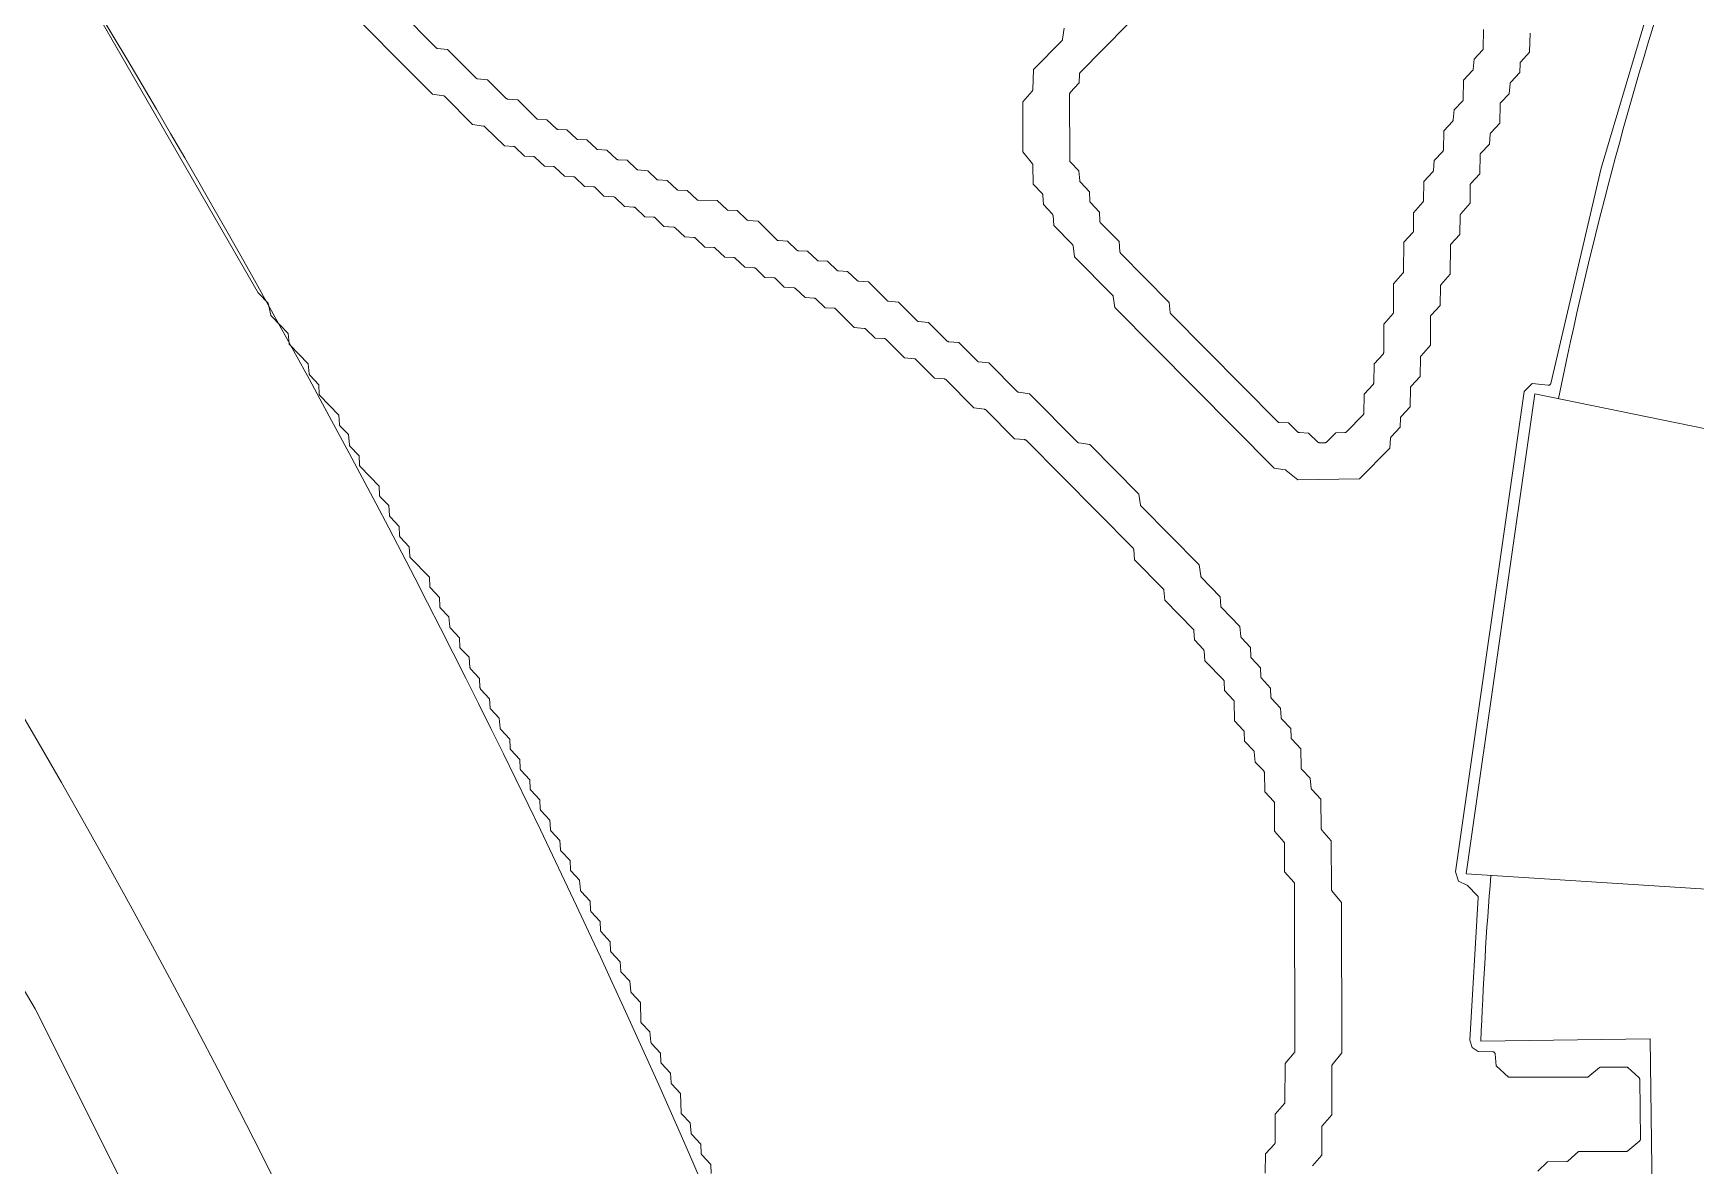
# Model space of a CAD drawing. Header units: inches. Extents: x 36 to 79.5, y 17.3 to 55.9.
# Drawn here: x 40.757 to 45.165, y 42.911 to 45.912 of the extents above; entities that cross this region are included whole.
import ezdxf

# ---------------------------------------------------------------- set-up
doc = ezdxf.new("R2010")
doc.units = ezdxf.units.IN
for name, color, linetype, lineweight in [('01_ORIGINAL_CAD', 7, 'Continuous', 20), ('02_APPROVED_PDF_OUTLINES', 7, 'Continuous', 15), ('03_ADDED_AREAS_SAME_COMPOSITION', 7, 'Continuous', 15)]:
    doc.layers.add(name, color=color, linetype=linetype, lineweight=lineweight)

msp = doc.modelspace()

# ---------------------------------------------------------------- linework, layer by layer
at = {"layer": '01_ORIGINAL_CAD'}
for points in [[(44.2832, 37.0838, 0.090917), (40.9305, 45.9685, -0.652582), (40.9305, 49.0108, -0.158741), (45.0035, 48.4251, -0.098355), (47.824, 46.2028), (47.7547, 46.078)], [(47.0869, 44.6297, -0.062406), (47.763, 46.0735), (45.5722, 47.2899, 0.058367), (44.8008, 44.9442, 0.058367)], [(44.6214, 43.6801, 0.010358), (44.595, 43.2412)]]:
    msp.add_lwpolyline(points, format="xyb", dxfattribs=at)
msp.add_lwpolyline([(45.7571, 44.7481), (44.7382, 44.9571), (44.5564, 43.6842), (45.5244, 43.6224)], close=True, dxfattribs=at)
for points in [[(45.0437, 43.247), (44.595, 43.2412)], [(44.8072, 41.4818), (44.7991, 41.881), (45.0612, 41.8863), (45.0437, 43.247)]]:
    msp.add_lwpolyline(points, dxfattribs=at)
msp.add_arc((22.064, 33.1953), 21.6191, 354.05829, 36.03187, dxfattribs=at)
at = {"layer": '02_APPROVED_PDF_OUTLINES'}
for points in [[(45.0908, 46.1496), (44.9143, 45.5552), (44.7803, 44.984), (44.7801, 44.9834), (44.7799, 44.9829), (44.7796, 44.9824), (44.7793, 44.9819), (44.779, 44.9814), (44.7786, 44.981), (44.7781, 44.9806), (44.7777, 44.9803), (44.7771, 44.98), (44.7766, 44.9798), (44.7761, 44.9796), (44.7755, 44.9795), (44.7749, 44.9794), (44.7743, 44.9794), (44.7737, 44.9794), (44.7309, 44.9844), (44.7099, 44.9626), (44.5279, 43.6896), (44.5353, 43.6652), (44.5576, 43.6547), (44.558, 43.6544), (44.5585, 43.6541), (44.5589, 43.6538), (44.5593, 43.6535), (44.5862, 43.6264), (44.5865, 43.6259), (44.5869, 43.6255), (44.5872, 43.625), (44.5874, 43.6245), (44.5876, 43.624), (44.5877, 43.6235), (44.5878, 43.6229), (44.5879, 43.6224), (44.5879, 43.6218), (44.5661, 43.2435), (44.5718, 43.2244), (44.5875, 43.2135), (44.6269, 43.2126), (44.6275, 43.2126), (44.6281, 43.2125), (44.6287, 43.2123), (44.6292, 43.2121), (44.6297, 43.2118), (44.6302, 43.2115), (44.6307, 43.2112), (44.6311, 43.2108), (44.6315, 43.2103), (44.6319, 43.2098), (44.6321, 43.2093), (44.6324, 43.2088), (44.6326, 43.2082), (44.6327, 43.2077), (44.6328, 43.2071), (44.6352, 43.1757), (44.6678, 43.1456), (44.8787, 43.1455), (44.9098, 43.171), (44.9102, 43.1714), (44.9107, 43.1717), (44.9113, 43.1719), (44.9118, 43.1721), (44.9124, 43.1722), (44.913, 43.1723), (44.9136, 43.1724), (44.9807, 43.1724), (44.9813, 43.1724), (44.9819, 43.1723), (44.9825, 43.1721), (44.9831, 43.1719), (44.9837, 43.1716), (44.9842, 43.1713), (44.9847, 43.1709), (45.0141, 43.1445), (45.0145, 43.1441), (45.0149, 43.1436), (45.0153, 43.1431), (45.0155, 43.1425), (45.0158, 43.1419), (45.0159, 43.1413), (45.016, 43.1407), (45.0161, 43.1401), (45.0181, 42.9816), (45.0181, 42.981), (45.018, 42.9805), (45.0179, 42.9799), (45.0177, 42.9793), (45.0175, 42.9788), (45.0172, 42.9783), (45.0168, 42.9778), (45.0165, 42.9774), (45.016, 42.977), (44.985, 42.9503), (44.9845, 42.9499), (44.984, 42.9496), (44.9835, 42.9493), (44.9829, 42.9491), (44.9823, 42.949), (44.9817, 42.9489), (44.9811, 42.9489), (44.854, 42.9485), (44.8259, 42.9234), (44.8254, 42.923), (44.8249, 42.9227), (44.8244, 42.9224), (44.8238, 42.9222), (44.8232, 42.922), (44.8226, 42.9219), (44.822, 42.9219), (44.7717, 42.9208), (44.7464, 42.8967)], [(44.6022, 45.9221), (44.6012, 45.8712), (44.6011, 45.8706), (44.6011, 45.8701), (44.6009, 45.8695), (44.6007, 45.869), (44.6005, 45.8685), (44.6002, 45.868), (44.5999, 45.8675), (44.5995, 45.8671), (44.577, 45.8439), (44.5747, 45.8171), (44.5746, 45.8165), (44.5745, 45.816), (44.5743, 45.8154), (44.5741, 45.8149), (44.5738, 45.8144), (44.5735, 45.8139), (44.5731, 45.8135), (44.5493, 45.7879), (44.5483, 45.7369), (44.5483, 45.7364), (44.5482, 45.7358), (44.5481, 45.7353), (44.5479, 45.7347), (44.5476, 45.7342), (44.5474, 45.7337), (44.547, 45.7333), (44.5467, 45.7329), (44.5241, 45.7097), (44.5219, 45.6828), (44.5218, 45.6823), (44.5217, 45.6817), (44.5215, 45.6812), (44.5213, 45.6807), (44.521, 45.6802), (44.5207, 45.6797), (44.5203, 45.6793), (44.4965, 45.6536), (44.4955, 45.6027), (44.4955, 45.6021), (44.4954, 45.6016), (44.4952, 45.601), (44.4951, 45.6005), (44.4948, 45.6), (44.4945, 45.5995), (44.4942, 45.599), (44.4938, 45.5986), (44.4713, 45.5754), (44.469, 45.5486), (44.469, 45.548), (44.4688, 45.5475), (44.4687, 45.5469), (44.4684, 45.5464), (44.4682, 45.5459), (44.4678, 45.5455), (44.4675, 45.545), (44.4437, 45.5194), (44.4427, 45.4684), (44.4426, 45.4679), (44.4425, 45.4673), (44.4424, 45.4667), (44.4422, 45.4661), (44.4419, 45.4656), (44.4416, 45.4651), (44.4412, 45.4646), (44.4165, 45.4362), (44.4163, 45.388), (44.4163, 45.3874), (44.4162, 45.3869), (44.416, 45.3864), (44.4159, 45.3858), (44.4156, 45.3853), (44.4154, 45.3848), (44.415, 45.3844), (44.4147, 45.3839), (44.3909, 45.3583), (44.3899, 45.2806), (44.3899, 45.28), (44.3898, 45.2794), (44.3897, 45.2788), (44.3894, 45.2782), (44.3892, 45.2777), (44.3888, 45.2772), (44.3885, 45.2767), (44.3637, 45.2483), (44.3636, 45.1733), (44.3636, 45.1726), (44.3635, 45.172), (44.3633, 45.1714), (44.3631, 45.1709), (44.3628, 45.1703), (44.3625, 45.1698), (44.3621, 45.1693), (44.3374, 45.1409), (44.3373, 45.0659), (44.3372, 45.0653), (44.3372, 45.0648), (44.337, 45.0642), (44.3369, 45.0637), (44.3366, 45.0632), (44.3363, 45.0627), (44.336, 45.0622), (44.3357, 45.0618), (44.3119, 45.0362), (44.3109, 44.9852), (44.3108, 44.9846), (44.3107, 44.984), (44.3105, 44.9834), (44.3103, 44.9828), (44.31, 44.9823), (44.3097, 44.9817), (44.3093, 44.9813), (44.2855, 44.9556), (44.2845, 44.9047), (44.2844, 44.9041), (44.2844, 44.9036), (44.2842, 44.903), (44.284, 44.9025), (44.2838, 44.902), (44.2835, 44.9015), (44.2831, 44.901), (44.2828, 44.9006), (44.2385, 44.8557), (44.2381, 44.8553), (44.2376, 44.855), (44.2372, 44.8547), (44.2367, 44.8545), (44.2362, 44.8543), (44.2356, 44.8541), (44.2351, 44.854), (44.2345, 44.8539), (44.2107, 44.8529), (44.1853, 44.8287), (44.1849, 44.8283), (44.1844, 44.828), (44.1839, 44.8277), (44.1834, 44.8275), (44.1829, 44.8273), (44.1823, 44.8272), (44.1818, 44.8271), (44.1812, 44.8271), (44.1672, 44.827), (44.1666, 44.8271), (44.166, 44.8272), (44.1655, 44.8273), (44.165, 44.8275), (44.1644, 44.8277), (44.1639, 44.828), (44.1635, 44.8283), (44.163, 44.8287), (44.1376, 44.8528), (44.1138, 44.8539), (44.1132, 44.8539), (44.1126, 44.854), (44.112, 44.8542), (44.1114, 44.8545), (44.1109, 44.8547), (44.1104, 44.8551), (44.1099, 44.8555), (44.0845, 44.8796), (44.0606, 44.8807), (44.0601, 44.8807), (44.0595, 44.8808), (44.059, 44.881), (44.0585, 44.8812), (44.058, 44.8814), (44.0575, 44.8817), (44.057, 44.882), (44.0566, 44.8824), (43.7728, 45.1686), (43.7724, 45.1691), (43.7721, 45.1696), (43.7718, 45.1701), (43.7715, 45.1706), (43.7713, 45.1712), (43.7712, 45.1717), (43.7711, 45.1723), (43.7688, 45.1991), (43.6398, 45.3296), (43.6394, 45.33), (43.639, 45.3305), (43.6387, 45.331), (43.6385, 45.3315), (43.6383, 45.3321), (43.6382, 45.3327), (43.6381, 45.3333), (43.6357, 45.3601), (43.5865, 45.4101), (43.5861, 45.4105), (43.5858, 45.411), (43.5855, 45.4116), (43.5852, 45.4122), (43.585, 45.4128), (43.5849, 45.4134), (43.5848, 45.414), (43.5837, 45.4382), (43.5598, 45.4638), (43.5594, 45.4643), (43.5591, 45.4648), (43.5588, 45.4653), (43.5585, 45.4659), (43.5584, 45.4665), (43.5582, 45.4671), (43.5582, 45.4677), (43.5571, 45.4918), (43.5331, 45.5175), (43.5328, 45.5179), (43.5324, 45.5184), (43.5322, 45.5189), (43.5319, 45.5194), (43.5318, 45.52), (43.5316, 45.5205), (43.5315, 45.5211), (43.5292, 45.5479), (43.5066, 45.5711), (43.5062, 45.5715), (43.5059, 45.572), (43.5056, 45.5725), (43.5053, 45.573), (43.5051, 45.5735), (43.505, 45.5741), (43.5049, 45.5747), (43.5049, 45.5752), (43.5045, 45.7508), (43.5046, 45.7514), (43.5046, 45.7519), (43.5048, 45.7525), (43.505, 45.753), (43.5052, 45.7535), (43.5055, 45.754), (43.5058, 45.7545), (43.5061, 45.7549), (43.53, 45.7806), (43.531, 45.8048), (43.531, 45.8053), (43.5311, 45.8058), (43.5313, 45.8064), (43.5315, 45.8069), (43.5317, 45.8074), (43.532, 45.8079), (43.5323, 45.8083), (43.5327, 45.8087), (43.8449, 46.1252)], [(41.5523, 46.0161), (41.8154, 45.7508), (41.8444, 45.7466), (41.8449, 45.7465), (41.8455, 45.7464), (41.846, 45.7462), (41.8465, 45.7459), (41.8469, 45.7456), (41.8474, 45.7453), (41.8478, 45.7449), (41.9218, 45.6703), (41.9507, 45.6662), (41.9513, 45.6661), (41.9519, 45.6659), (41.9525, 45.6657), (41.9531, 45.6653), (41.9536, 45.665), (41.9541, 45.6646), (42.0061, 45.6137), (42.0299, 45.6126), (42.0305, 45.6126), (42.0311, 45.6125), (42.0317, 45.6123), (42.0322, 45.612), (42.0328, 45.6118), (42.0333, 45.6114), (42.0337, 45.611), (42.0592, 45.5869), (42.083, 45.5858), (42.0836, 45.5858), (42.0842, 45.5857), (42.0848, 45.5855), (42.0854, 45.5852), (42.0859, 45.585), (42.0864, 45.5846), (42.0869, 45.5842), (42.1123, 45.5601), (42.1361, 45.559), (42.1368, 45.559), (42.1374, 45.5589), (42.1379, 45.5587), (42.1385, 45.5584), (42.139, 45.5582), (42.1395, 45.5578), (42.14, 45.5574), (42.1655, 45.5333), (42.1893, 45.5322), (42.1899, 45.5322), (42.1905, 45.5321), (42.1911, 45.5319), (42.1916, 45.5316), (42.1922, 45.5313), (42.1927, 45.531), (42.1932, 45.5306), (42.2186, 45.5065), (42.2424, 45.5054), (42.243, 45.5054), (42.2435, 45.5053), (42.2441, 45.5051), (42.2446, 45.5049), (42.2451, 45.5047), (42.2455, 45.5044), (42.246, 45.5041), (42.2464, 45.5037), (42.2693, 45.481), (42.2958, 45.4786), (42.2964, 45.4785), (42.297, 45.4784), (42.2975, 45.4782), (42.298, 45.478), (42.2985, 45.4777), (42.299, 45.4774), (42.2994, 45.477), (42.3249, 45.4529), (42.3487, 45.4518), (42.3493, 45.4518), (42.3499, 45.4517), (42.3505, 45.4515), (42.3511, 45.4512), (42.3516, 45.4509), (42.3521, 45.4506), (42.3526, 45.4502), (42.378, 45.4261), (42.4018, 45.425), (42.4024, 45.425), (42.4029, 45.4249), (42.4035, 45.4247), (42.404, 45.4245), (42.4045, 45.4243), (42.405, 45.424), (42.4054, 45.4237), (42.4058, 45.4233), (42.4287, 45.4006), (42.4553, 45.3982), (42.4558, 45.3981), (42.4564, 45.398), (42.4569, 45.3978), (42.4574, 45.3976), (42.4579, 45.3973), (42.4584, 45.397), (42.4589, 45.3966), (42.4843, 45.3725), (42.5081, 45.3714), (42.5087, 45.3714), (42.5093, 45.3713), (42.5099, 45.3711), (42.5105, 45.3708), (42.511, 45.3705), (42.5115, 45.3702), (42.512, 45.3698), (42.5374, 45.3457), (42.5613, 45.3446), (42.5619, 45.3446), (42.5625, 45.3445), (42.5631, 45.3443), (42.5636, 45.344), (42.5642, 45.3437), (42.5647, 45.3434), (42.5651, 45.343), (42.5906, 45.3189), (42.6144, 45.3178), (42.615, 45.3178), (42.6156, 45.3177), (42.6162, 45.3175), (42.6168, 45.3172), (42.6173, 45.3169), (42.6178, 45.3166), (42.6183, 45.3162), (42.6437, 45.2921), (42.6675, 45.291), (42.6682, 45.291), (42.6688, 45.2909), (42.6693, 45.2907), (42.6699, 45.2904), (42.6704, 45.2901), (42.6709, 45.2898), (42.6714, 45.2894), (42.6969, 45.2653), (42.7207, 45.2642), (42.7212, 45.2642), (42.7218, 45.2641), (42.7223, 45.2639), (42.7228, 45.2637), (42.7233, 45.2635), (42.7238, 45.2632), (42.7242, 45.2629), (42.7246, 45.2625), (42.7476, 45.2398), (42.7741, 45.2374), (42.7747, 45.2373), (42.7752, 45.2372), (42.7758, 45.237), (42.7763, 45.2368), (42.7768, 45.2365), (42.7773, 45.2362), (42.7777, 45.2358), (42.8031, 45.2117), (42.827, 45.2106), (42.8276, 45.2106), (42.8282, 45.2105), (42.8288, 45.2103), (42.8293, 45.21), (42.8299, 45.2097), (42.8304, 45.2094), (42.8308, 45.209), (42.8563, 45.1849), (42.8801, 45.1838), (42.8807, 45.1838), (42.8812, 45.1837), (42.8817, 45.1835), (42.8823, 45.1833), (42.8828, 45.1831), (42.8832, 45.1828), (42.8837, 45.1825), (42.8841, 45.1821), (42.9336, 45.1325), (42.9601, 45.1302), (42.9607, 45.1301), (42.9612, 45.13), (42.9618, 45.1298), (42.9623, 45.1296), (42.9628, 45.1293), (42.9633, 45.129), (42.9637, 45.1286), (42.9892, 45.1045), (43.013, 45.1034), (43.0135, 45.1034), (43.0141, 45.1033), (43.0146, 45.1031), (43.0151, 45.1029), (43.0156, 45.1027), (43.0161, 45.1024), (43.0165, 45.102), (43.017, 45.1017), (43.0665, 45.0521), (43.093, 45.0498), (43.0936, 45.0497), (43.0942, 45.0496), (43.0947, 45.0494), (43.0953, 45.0491), (43.0958, 45.0488), (43.0963, 45.0484), (43.0967, 45.048), (43.1462, 44.9985), (43.1727, 44.9962), (43.1733, 44.9961), (43.1739, 44.9959), (43.1745, 44.9957), (43.175, 44.9955), (43.1755, 44.9952), (43.176, 44.9948), (43.1764, 44.9944), (43.2504, 44.9198), (43.2794, 44.9157), (43.2799, 44.9156), (43.2804, 44.9154), (43.281, 44.9152), (43.2814, 44.915), (43.2819, 44.9147), (43.2824, 44.9144), (43.2828, 44.914), (43.3589, 44.8376), (43.3854, 44.8353), (43.386, 44.8352), (43.3866, 44.8351), (43.3871, 44.8349), (43.3877, 44.8346), (43.3882, 44.8343), (43.3887, 44.8339), (43.3891, 44.8335), (43.6729, 44.5473), (43.6733, 44.5469), (43.6737, 44.5464), (43.674, 44.5459), (43.6742, 44.5454), (43.6744, 44.5448), (43.6745, 44.5442), (43.6746, 44.5436), (43.677, 44.5168), (43.7528, 44.44), (43.7532, 44.4396), (43.7535, 44.4391), (43.7538, 44.4386), (43.7541, 44.438), (43.7542, 44.4375), (43.7544, 44.4369), (43.7545, 44.4363), (43.7568, 44.4095), (43.8326, 44.3327), (43.833, 44.3322), (43.8334, 44.3317), (43.8337, 44.3312), (43.8339, 44.3306), (43.8341, 44.33), (43.8343, 44.3294), (43.8343, 44.3288), (43.8354, 44.3046), (43.8594, 44.2789), (43.8597, 44.2785), (43.8601, 44.278), (43.8603, 44.2775), (43.8606, 44.277), (43.8607, 44.2765), (43.8609, 44.2759), (43.861, 44.2754), (43.8633, 44.2486), (43.9125, 44.1986), (43.9129, 44.1981), (43.9133, 44.1976), (43.9136, 44.197), (43.9138, 44.1965), (43.914, 44.1959), (43.9141, 44.1952), (43.9142, 44.1946), (43.9153, 44.1705), (43.9392, 44.1448), (43.9397, 44.1443), (43.94, 44.1438), (43.9403, 44.1432), (43.9405, 44.1427), (43.9407, 44.1421), (43.9408, 44.1415), (43.9409, 44.1408), (43.942, 44.0899), (43.9659, 44.0643), (43.9663, 44.0638), (43.9667, 44.0633), (43.967, 44.0628), (43.9672, 44.0622), (43.9674, 44.0617), (43.9675, 44.0611), (43.9676, 44.0605), (43.9686, 44.0363), (43.9926, 44.0106), (43.993, 44.0102), (43.9933, 44.0097), (43.9936, 44.0092), (43.9938, 44.0087), (43.994, 44.0082), (43.9941, 44.0076), (43.9942, 44.0071), (43.9965, 43.9802), (44.0191, 43.9571), (44.0195, 43.9566), (44.0199, 43.9562), (44.0201, 43.9557), (44.0204, 43.9552), (44.0206, 43.9547), (44.0207, 43.9541), (44.0208, 43.9536), (44.0209, 43.953), (44.022, 43.9021), (44.0459, 43.8765), (44.0463, 43.876), (44.0466, 43.8756), (44.0469, 43.8751), (44.0471, 43.8746), (44.0473, 43.8741), (44.0474, 43.8735), (44.0475, 43.873), (44.0476, 43.8724), (44.048, 43.7974), (44.0728, 43.769), (44.0732, 43.7685), (44.0735, 43.768), (44.0738, 43.7674), (44.074, 43.7669), (44.0742, 43.7663), (44.0743, 43.7657), (44.0743, 43.7651), (44.0747, 43.69), (44.0996, 43.6616), (44.0999, 43.6612), (44.1003, 43.6606), (44.1005, 43.6601), (44.1008, 43.6595), (44.1009, 43.6589), (44.101, 43.6583), (44.101, 43.6577), (44.1019, 43.2138), (44.1019, 43.2131), (44.1018, 43.2125), (44.1016, 43.2119), (44.1014, 43.2114), (44.1011, 43.2108), (44.1008, 43.2103), (44.1004, 43.2098), (44.0757, 43.1814), (44.0756, 43.0795), (44.0756, 43.0789), (44.0755, 43.0783), (44.0753, 43.0777), (44.0751, 43.0771), (44.0748, 43.0766), (44.0745, 43.0761), (44.0741, 43.0756), (44.0494, 43.0472), (44.0493, 42.9721), (44.0492, 42.9716), (44.0492, 42.971), (44.049, 42.9705), (44.0488, 42.9699), (44.0486, 42.9694), (44.0483, 42.9689), (44.048, 42.9685), (44.0477, 42.9681), (44.0239, 42.9424), (44.0229, 42.8915)], [(44.1485, 42.9102), (44.1732, 42.9386), (44.1734, 43.0136), (44.1734, 43.0142), (44.1735, 43.0148), (44.1736, 43.0154), (44.1739, 43.016), (44.1741, 43.0166), (44.1745, 43.0171), (44.1748, 43.0176), (44.1996, 43.046), (44.1996, 43.1747), (44.1996, 43.1753), (44.1997, 43.1758), (44.1999, 43.1764), (44.2, 43.1769), (44.2003, 43.1775), (44.2006, 43.178), (44.2009, 43.1784), (44.2261, 43.2098), (44.2253, 43.6082), (44.2, 43.6395), (44.1997, 43.64), (44.1994, 43.6405), (44.1992, 43.641), (44.199, 43.6416), (44.1988, 43.6421), (44.1987, 43.6427), (44.1987, 43.6433), (44.1982, 43.772), (44.1733, 43.8004), (44.173, 43.8008), (44.1726, 43.8013), (44.1724, 43.8019), (44.1722, 43.8024), (44.172, 43.803), (44.1719, 43.8036), (44.1719, 43.8042), (44.1706, 43.882), (44.1467, 43.9076), (44.1464, 43.908), (44.146, 43.9085), (44.1458, 43.909), (44.1455, 43.9095), (44.1453, 43.91), (44.1452, 43.9106), (44.1451, 43.9111), (44.1428, 43.9379), (44.1202, 43.9611), (44.1198, 43.9615), (44.1195, 43.962), (44.1192, 43.9625), (44.1189, 43.963), (44.1187, 43.9635), (44.1186, 43.9641), (44.1185, 43.9646), (44.1185, 43.9652), (44.1173, 44.0161), (44.0934, 44.0417), (44.093, 44.0422), (44.0926, 44.0427), (44.0924, 44.0432), (44.0921, 44.0438), (44.0919, 44.0443), (44.0918, 44.0449), (44.0918, 44.0455), (44.0907, 44.0697), (44.0667, 44.0954), (44.0663, 44.0958), (44.066, 44.0963), (44.0657, 44.0969), (44.0655, 44.0974), (44.0653, 44.098), (44.0652, 44.0986), (44.0651, 44.0992), (44.064, 44.1234), (44.0401, 44.149), (44.0397, 44.1495), (44.0394, 44.15), (44.0391, 44.1505), (44.0388, 44.1511), (44.0387, 44.1517), (44.0385, 44.1523), (44.0385, 44.1529), (44.0374, 44.177), (44.0134, 44.2027), (44.013, 44.2032), (44.0127, 44.2037), (44.0124, 44.2042), (44.0122, 44.2048), (44.012, 44.2053), (44.0119, 44.2059), (44.0118, 44.2065), (44.0108, 44.2307), (43.9868, 44.2564), (43.9864, 44.2568), (43.9861, 44.2573), (43.9858, 44.2579), (43.9855, 44.2584), (43.9854, 44.259), (43.9852, 44.2596), (43.9852, 44.2602), (43.9841, 44.2844), (43.9601, 44.31), (43.9598, 44.3105), (43.9595, 44.3109), (43.9592, 44.3114), (43.9589, 44.3119), (43.9588, 44.3125), (43.9586, 44.313), (43.9586, 44.3136), (43.9562, 44.3404), (43.907, 44.3904), (43.9066, 44.3909), (43.9062, 44.3914), (43.9059, 44.3919), (43.9057, 44.3925), (43.9055, 44.3931), (43.9054, 44.3937), (43.9053, 44.3943), (43.9042, 44.4184), (43.8537, 44.4709), (43.8533, 44.4714), (43.853, 44.4719), (43.8527, 44.4724), (43.8524, 44.473), (43.8522, 44.4736), (43.8521, 44.4742), (43.848, 44.5035), (43.6942, 44.6586), (43.6938, 44.659), (43.6935, 44.6595), (43.6932, 44.6599), (43.6929, 44.6604), (43.6927, 44.6609), (43.6926, 44.6615), (43.6925, 44.662), (43.6884, 44.6912), (43.5582, 44.8225), (43.5293, 44.8266), (43.5287, 44.8267), (43.5282, 44.8269), (43.5277, 44.8271), (43.5272, 44.8273), (43.5267, 44.8276), (43.5263, 44.828), (43.5259, 44.8283), (43.3987, 44.9566), (43.3697, 44.9607), (43.3692, 44.9608), (43.3687, 44.961), (43.3682, 44.9612), (43.3677, 44.9614), (43.3672, 44.9617), (43.3667, 44.962), (43.3663, 44.9624), (43.2902, 45.0388), (43.2637, 45.0411), (43.2631, 45.0412), (43.2626, 45.0413), (43.262, 45.0415), (43.2615, 45.0418), (43.2609, 45.0421), (43.2605, 45.0425), (43.26, 45.0429), (43.2105, 45.0924), (43.184, 45.0947), (43.1834, 45.0948), (43.1828, 45.095), (43.1823, 45.0952), (43.1817, 45.0954), (43.1812, 45.0957), (43.1807, 45.0961), (43.1803, 45.0965), (43.1308, 45.146), (43.1043, 45.1484), (43.1037, 45.1484), (43.1031, 45.1486), (43.1025, 45.1488), (43.102, 45.149), (43.1015, 45.1493), (43.101, 45.1497), (43.1005, 45.1501), (43.051, 45.1996), (43.0245, 45.202), (43.0239, 45.2021), (43.0234, 45.2022), (43.0228, 45.2024), (43.0222, 45.2027), (43.0217, 45.203), (43.0213, 45.2033), (43.0208, 45.2037), (42.9713, 45.2533), (42.9448, 45.2556), (42.9442, 45.2557), (42.9437, 45.2558), (42.9431, 45.256), (42.9426, 45.2562), (42.9421, 45.2565), (42.9416, 45.2568), (42.9412, 45.2572), (42.9157, 45.2813), (42.8919, 45.2824), (42.8913, 45.2824), (42.8907, 45.2826), (42.8901, 45.2827), (42.8896, 45.283), (42.889, 45.2833), (42.8885, 45.2836), (42.8881, 45.284), (42.8626, 45.3081), (42.8388, 45.3092), (42.8382, 45.3092), (42.8376, 45.3094), (42.837, 45.3095), (42.8364, 45.3098), (42.8359, 45.3101), (42.8354, 45.3104), (42.8349, 45.3108), (42.8095, 45.3349), (42.7856, 45.336), (42.785, 45.336), (42.7844, 45.3362), (42.7838, 45.3363), (42.7833, 45.3366), (42.7827, 45.3369), (42.7822, 45.3372), (42.7818, 45.3376), (42.7563, 45.3617), (42.7325, 45.3628), (42.7319, 45.3628), (42.7314, 45.3629), (42.7309, 45.3631), (42.7303, 45.3633), (42.7298, 45.3635), (42.7294, 45.3638), (42.7289, 45.3642), (42.7285, 45.3645), (42.679, 45.4141), (42.6525, 45.4164), (42.6519, 45.4165), (42.6514, 45.4166), (42.6508, 45.4168), (42.6503, 45.4171), (42.6498, 45.4173), (42.6493, 45.4177), (42.6489, 45.418), (42.6234, 45.4422), (42.5996, 45.4432), (42.599, 45.4433), (42.5984, 45.4434), (42.5978, 45.4436), (42.5973, 45.4438), (42.5967, 45.4441), (42.5962, 45.4444), (42.5958, 45.4448), (42.5704, 45.4689), (42.5201, 45.47), (42.5195, 45.47), (42.519, 45.4701), (42.5184, 45.4702), (42.5179, 45.4704), (42.5174, 45.4707), (42.5169, 45.4709), (42.5165, 45.4713), (42.5161, 45.4716), (42.4906, 45.4957), (42.4668, 45.4968), (42.4662, 45.4968), (42.4656, 45.497), (42.465, 45.4971), (42.4644, 45.4974), (42.4639, 45.4977), (42.4634, 45.498), (42.4629, 45.4984), (42.4375, 45.5225), (42.4137, 45.5236), (42.4131, 45.5236), (42.4126, 45.5237), (42.412, 45.5239), (42.4115, 45.5241), (42.411, 45.5243), (42.4105, 45.5246), (42.4101, 45.5249), (42.4097, 45.5253), (42.3868, 45.5481), (42.3603, 45.5504), (42.3597, 45.5505), (42.3591, 45.5506), (42.3586, 45.5508), (42.3581, 45.551), (42.3576, 45.5513), (42.3571, 45.5516), (42.3567, 45.552), (42.3312, 45.5761), (42.3074, 45.5772), (42.3068, 45.5772), (42.3062, 45.5774), (42.3056, 45.5775), (42.305, 45.5778), (42.3045, 45.5781), (42.304, 45.5784), (42.3035, 45.5788), (42.2781, 45.6029), (42.2542, 45.604), (42.2536, 45.604), (42.253, 45.6042), (42.2524, 45.6043), (42.2519, 45.6046), (42.2513, 45.6049), (42.2508, 45.6052), (42.2504, 45.6056), (42.2249, 45.6297), (42.2011, 45.6308), (42.2005, 45.6308), (42.1999, 45.631), (42.1993, 45.6311), (42.1987, 45.6314), (42.1982, 45.6317), (42.1977, 45.632), (42.1972, 45.6324), (42.1718, 45.6565), (42.148, 45.6576), (42.1474, 45.6576), (42.1468, 45.6578), (42.1462, 45.6579), (42.1456, 45.6582), (42.1451, 45.6585), (42.1446, 45.6588), (42.1441, 45.6592), (42.1186, 45.6833), (42.0948, 45.6844), (42.0943, 45.6844), (42.0937, 45.6845), (42.0932, 45.6847), (42.0927, 45.6849), (42.0922, 45.6851), (42.0917, 45.6854), (42.0913, 45.6858), (42.0908, 45.6861), (42.0413, 45.7357), (42.0148, 45.738), (42.0142, 45.7381), (42.0136, 45.7382), (42.0131, 45.7384), (42.0125, 45.7387), (42.012, 45.739), (42.0115, 45.7394), (42.0111, 45.7398), (41.9616, 45.7893), (41.9351, 45.7916), (41.9345, 45.7917), (41.9339, 45.7919), (41.9333, 45.7921), (41.9328, 45.7923), (41.9323, 45.7926), (41.9318, 45.793), (41.9314, 45.7934), (41.8552, 45.8697), (41.8288, 45.8721), (41.8282, 45.8722), (41.8276, 45.8723), (41.827, 45.8725), (41.8265, 45.8728), (41.8259, 45.8731), (41.8255, 45.8734), (41.825, 45.8738), (41.7274, 45.9723)], [(42.5544, 42.8903), (42.5533, 42.9144), (42.5294, 42.9401), (42.529, 42.9406), (42.5286, 42.9411), (42.5283, 42.9416), (42.5281, 42.9422), (42.5279, 42.9427), (42.5278, 42.9433), (42.5278, 42.9439), (42.5267, 42.9681), (42.5027, 42.9938), (42.5023, 42.9942), (42.502, 42.9947), (42.5017, 42.9952), (42.5015, 42.9957), (42.5013, 42.9962), (42.5012, 42.9968), (42.5011, 42.9973), (42.4988, 43.0242), (42.4762, 43.0473), (42.4758, 43.0477), (42.4755, 43.0482), (42.4752, 43.0487), (42.4749, 43.0492), (42.4747, 43.0497), (42.4746, 43.0503), (42.4745, 43.0508), (42.4745, 43.0514), (42.4733, 43.1023), (42.4494, 43.1279), (42.449, 43.1284), (42.4486, 43.1289), (42.4483, 43.1294), (42.4481, 43.13), (42.4479, 43.1306), (42.4478, 43.1311), (42.4478, 43.1318), (42.4467, 43.1559), (42.4227, 43.1816), (42.4223, 43.182), (42.422, 43.1825), (42.4217, 43.1831), (42.4215, 43.1836), (42.4213, 43.1842), (42.4212, 43.1848), (42.4211, 43.1854), (42.42, 43.2096), (42.3961, 43.2352), (42.3957, 43.2357), (42.3954, 43.2361), (42.3951, 43.2366), (42.3949, 43.2372), (42.3947, 43.2377), (42.3946, 43.2382), (42.3945, 43.2388), (42.3921, 43.2656), (42.3695, 43.2888), (42.3691, 43.2892), (42.3688, 43.2897), (42.3685, 43.2902), (42.3683, 43.2907), (42.3681, 43.2912), (42.3679, 43.2917), (42.3679, 43.2923), (42.3678, 43.2929), (42.3666, 43.3438), (42.3427, 43.3694), (42.3424, 43.3698), (42.342, 43.3703), (42.3418, 43.3708), (42.3415, 43.3713), (42.3413, 43.3719), (42.3412, 43.3724), (42.3411, 43.373), (42.3388, 43.3998), (42.3162, 43.423), (42.3158, 43.4234), (42.3154, 43.4239), (42.3151, 43.4245), (42.3148, 43.4251), (42.3147, 43.4257), (42.3145, 43.4263), (42.3145, 43.4269), (42.3134, 43.4511), (42.2894, 43.4767), (42.289, 43.4772), (42.2887, 43.4777), (42.2884, 43.4782), (42.2882, 43.4788), (42.288, 43.4794), (42.2879, 43.4799), (42.2878, 43.4806), (42.2868, 43.5047), (42.2628, 43.5304), (42.2624, 43.5308), (42.2621, 43.5313), (42.2618, 43.5319), (42.2615, 43.5324), (42.2614, 43.533), (42.2612, 43.5336), (42.2612, 43.5342), (42.2601, 43.5584), (42.2361, 43.584), (42.2358, 43.5845), (42.2354, 43.585), (42.2351, 43.5855), (42.2349, 43.5861), (42.2347, 43.5867), (42.2346, 43.5873), (42.2345, 43.5879), (42.2335, 43.612), (42.2095, 43.6377), (42.2091, 43.6381), (42.2088, 43.6386), (42.2085, 43.6391), (42.2083, 43.6396), (42.2081, 43.6402), (42.208, 43.6407), (42.2079, 43.6413), (42.2056, 43.6681), (42.1829, 43.6913), (42.1825, 43.6917), (42.1822, 43.6922), (42.1819, 43.6928), (42.1816, 43.6934), (42.1814, 43.694), (42.1813, 43.6946), (42.1812, 43.6952), (42.1802, 43.7194), (42.1562, 43.745), (42.1558, 43.7455), (42.1555, 43.746), (42.1552, 43.7465), (42.1549, 43.7471), (42.1548, 43.7477), (42.1547, 43.7482), (42.1546, 43.7489), (42.1535, 43.773), (42.1296, 43.7987), (42.1292, 43.7991), (42.1288, 43.7996), (42.1285, 43.8002), (42.1283, 43.8007), (42.1281, 43.8013), (42.128, 43.8019), (42.128, 43.8025), (42.1269, 43.8267), (42.1029, 43.8523), (42.1025, 43.8528), (42.1022, 43.8533), (42.1019, 43.8538), (42.1017, 43.8544), (42.1015, 43.855), (42.1014, 43.8556), (42.1013, 43.8562), (42.1002, 43.8803), (42.0763, 43.906), (42.0759, 43.9065), (42.0755, 43.907), (42.0752, 43.9075), (42.075, 43.9081), (42.0748, 43.9086), (42.0747, 43.9092), (42.0747, 43.9098), (42.0736, 43.934), (42.0496, 43.9597), (42.0492, 43.9601), (42.0489, 43.9606), (42.0486, 43.9612), (42.0484, 43.9617), (42.0482, 43.9623), (42.0481, 43.9629), (42.048, 43.9635), (42.0469, 43.9877), (42.023, 44.0133), (42.0226, 44.0138), (42.0222, 44.0143), (42.022, 44.0148), (42.0217, 44.0154), (42.0215, 44.016), (42.0214, 44.0166), (42.0214, 44.0172), (42.0203, 44.0413), (41.9963, 44.067), (41.996, 44.0674), (41.9956, 44.0679), (41.9954, 44.0684), (41.9951, 44.0689), (41.9949, 44.0694), (41.9948, 44.07), (41.9947, 44.0706), (41.9924, 44.0974), (41.9698, 44.1206), (41.9694, 44.121), (41.969, 44.1215), (41.9687, 44.1221), (41.9684, 44.1226), (41.9683, 44.1232), (41.9681, 44.1239), (41.9681, 44.1245), (41.967, 44.1486), (41.943, 44.1743), (41.9426, 44.1748), (41.9423, 44.1753), (41.942, 44.1758), (41.9418, 44.1764), (41.9416, 44.1769), (41.9415, 44.1775), (41.9414, 44.1781), (41.9403, 44.2023), (41.9164, 44.228), (41.916, 44.2284), (41.9157, 44.2289), (41.9154, 44.2294), (41.9152, 44.2299), (41.915, 44.2304), (41.9149, 44.231), (41.9148, 44.2315), (41.9124, 44.2584), (41.8898, 44.2815), (41.8894, 44.282), (41.8891, 44.2825), (41.8888, 44.2831), (41.8885, 44.2836), (41.8883, 44.2842), (41.8882, 44.2848), (41.8881, 44.2855), (41.8871, 44.3096), (41.8631, 44.3353), (41.8627, 44.3357), (41.8624, 44.3362), (41.8621, 44.3367), (41.8619, 44.3372), (41.8617, 44.3377), (41.8616, 44.3383), (41.8615, 44.3389), (41.8591, 44.3657), (41.8365, 44.3889), (41.8361, 44.3893), (41.8358, 44.3898), (41.8355, 44.3904), (41.8352, 44.3909), (41.835, 44.3915), (41.8349, 44.3922), (41.8348, 44.3928), (41.8338, 44.4169), (41.8098, 44.4426), (41.8094, 44.4431), (41.8091, 44.4436), (41.8088, 44.4441), (41.8085, 44.4447), (41.8084, 44.4452), (41.8083, 44.4458), (41.8082, 44.4464), (41.8071, 44.4705), (41.7566, 44.523), (41.7562, 44.5235), (41.7559, 44.524), (41.7556, 44.5245), (41.7553, 44.5251), (41.7551, 44.5257), (41.755, 44.5263), (41.755, 44.5269), (41.7539, 44.5511), (41.7299, 44.5767), (41.7295, 44.5772), (41.7292, 44.5777), (41.7289, 44.5782), (41.7287, 44.5788), (41.7285, 44.5794), (41.7284, 44.58), (41.7283, 44.5806), (41.7272, 44.6047), (41.7033, 44.6304), (41.7029, 44.6308), (41.7026, 44.6313), (41.7023, 44.6318), (41.7021, 44.6323), (41.7019, 44.6329), (41.7018, 44.6334), (41.7017, 44.634), (41.6993, 44.6608), (41.6767, 44.684), (41.6763, 44.6844), (41.6759, 44.685), (41.6756, 44.6855), (41.6754, 44.6861), (41.6752, 44.6867), (41.6751, 44.6873), (41.675, 44.6879), (41.6739, 44.712), (41.6234, 44.7645), (41.623, 44.7649), (41.6227, 44.7655), (41.6224, 44.766), (41.6221, 44.7666), (41.622, 44.7672), (41.6218, 44.7678), (41.6218, 44.7684), (41.6207, 44.7925), (41.5967, 44.8182), (41.5964, 44.8186), (41.596, 44.8191), (41.5958, 44.8196), (41.5955, 44.8201), (41.5953, 44.8207), (41.5952, 44.8212), (41.5951, 44.8218), (41.5928, 44.8486), (41.5702, 44.8718), (41.5698, 44.8722), (41.5694, 44.8728), (41.5691, 44.8733), (41.5688, 44.8739), (41.5687, 44.8745), (41.5685, 44.8751), (41.5685, 44.8757), (41.5674, 44.8998), (41.5169, 44.9523), (41.5165, 44.9527), (41.5161, 44.9533), (41.5158, 44.9538), (41.5156, 44.9544), (41.5154, 44.955), (41.5153, 44.9556), (41.5152, 44.9562), (41.5142, 44.9803), (41.4902, 45.006), (41.4898, 45.0064), (41.4895, 45.0069), (41.4892, 45.0074), (41.489, 45.0079), (41.4888, 45.0085), (41.4887, 45.009), (41.4886, 45.0096), (41.4862, 45.0364), (41.4371, 45.0864), (41.4367, 45.0868), (41.4363, 45.0873), (41.436, 45.0878), (41.4358, 45.0883), (41.4356, 45.0889), (41.4354, 45.0895), (41.4354, 45.0901), (41.433, 45.1169), (41.3884, 45.1622), (41.388, 45.1626), (41.3877, 45.1631), (41.3874, 45.1636), (41.3872, 45.1641), (41.387, 45.1646), (41.3868, 45.1652), (41.38, 45.1971), (41.3544, 45.2233), (41.354, 45.2237), (41.3537, 45.2241), (41.3535, 45.2245), (40.9262, 45.964)], [(43.4902, 45.9257), (43.4862, 45.8965), (43.4861, 45.8959), (43.486, 45.8954), (43.4858, 45.8949), (43.4855, 45.8944), (43.4852, 45.8939), (43.4849, 45.8935), (43.4845, 45.8931), (43.4092, 45.8163), (43.4069, 45.7628), (43.4068, 45.7622), (43.4067, 45.7616), (43.4066, 45.7611), (43.4063, 45.7605), (43.4061, 45.76), (43.4058, 45.7595), (43.4054, 45.7591), (43.3807, 45.7307), (43.3807, 45.5979), (43.4059, 45.5666), (43.4063, 45.5661), (43.4066, 45.5657), (43.4068, 45.5651), (43.407, 45.5646), (43.4071, 45.5641), (43.4072, 45.5635), (43.4073, 45.563), (43.4084, 45.512), (43.4324, 45.4864), (43.4327, 45.486), (43.4331, 45.4855), (43.4334, 45.4849), (43.4336, 45.4844), (43.4338, 45.4838), (43.4339, 45.4832), (43.434, 45.4826), (43.435, 45.4584), (43.459, 45.4328), (43.4594, 45.4323), (43.4597, 45.4319), (43.46, 45.4314), (43.4602, 45.4308), (43.4604, 45.4303), (43.4605, 45.4297), (43.4606, 45.4292), (43.4629, 45.4024), (43.5121, 45.3524), (43.5126, 45.3519), (43.5129, 45.3514), (43.5132, 45.3508), (43.5135, 45.3502), (43.5137, 45.3496), (43.5138, 45.349), (43.5179, 45.3198), (43.6185, 45.2183), (43.6189, 45.2179), (43.6192, 45.2174), (43.6195, 45.217), (43.6198, 45.2165), (43.62, 45.216), (43.6201, 45.2154), (43.6202, 45.2149), (43.6243, 45.1857), (44.047, 44.7594), (44.076, 44.7552), (44.0765, 44.7551), (44.0771, 44.755), (44.0776, 44.7548), (44.078, 44.7546), (44.0785, 44.7543), (44.0789, 44.7539), (44.1101, 44.7285), (44.2731, 44.7311), (44.3535, 44.8126), (44.3557, 44.8394), (44.3558, 44.84), (44.3559, 44.8405), (44.3561, 44.841), (44.3563, 44.8416), (44.3566, 44.8421), (44.3569, 44.8425), (44.3573, 44.843), (44.3812, 44.8687), (44.3821, 44.8928), (44.3822, 44.8934), (44.3823, 44.894), (44.3825, 44.8946), (44.3827, 44.8952), (44.383, 44.8957), (44.3834, 44.8962), (44.3837, 44.8967), (44.4076, 44.9223), (44.4085, 44.9732), (44.4086, 44.9739), (44.4087, 44.9745), (44.4089, 44.9751), (44.4091, 44.9757), (44.4094, 44.9762), (44.4097, 44.9767), (44.4101, 44.9772), (44.4339, 45.0028), (44.4349, 45.0538), (44.435, 45.0544), (44.4351, 45.055), (44.4352, 45.0555), (44.4354, 45.0561), (44.4357, 45.0566), (44.436, 45.0571), (44.4364, 45.0576), (44.4611, 45.086), (44.4613, 45.1611), (44.4613, 45.1616), (44.4614, 45.1622), (44.4615, 45.1627), (44.4617, 45.1632), (44.4619, 45.1638), (44.4622, 45.1642), (44.4625, 45.1647), (44.4629, 45.1651), (44.4867, 45.1908), (44.4877, 45.2417), (44.4877, 45.2423), (44.4878, 45.2429), (44.488, 45.2435), (44.4882, 45.244), (44.4884, 45.2445), (44.4888, 45.2451), (44.4891, 45.2455), (44.5139, 45.274), (44.514, 45.349), (44.514, 45.3495), (44.5141, 45.3501), (44.5142, 45.3506), (44.5144, 45.3512), (44.5146, 45.3517), (44.5149, 45.3522), (44.5152, 45.3526), (44.5156, 45.353), (44.5394, 45.3787), (44.5404, 45.4296), (44.5404, 45.4302), (44.5405, 45.4308), (44.5407, 45.4314), (44.5409, 45.4319), (44.5412, 45.4325), (44.5415, 45.433), (44.5419, 45.4334), (44.5666, 45.4619), (44.5668, 45.5101), (44.5668, 45.5106), (44.5669, 45.5112), (44.567, 45.5117), (44.5672, 45.5122), (44.5674, 45.5128), (44.5677, 45.5132), (44.568, 45.5137), (44.5684, 45.5141), (44.5922, 45.5398), (44.5932, 45.5907), (44.5932, 45.5913), (44.5933, 45.5918), (44.5934, 45.5924), (44.5936, 45.5929), (44.5939, 45.5934), (44.5942, 45.5939), (44.5945, 45.5943), (44.5949, 45.5948), (44.6174, 45.618), (44.6196, 45.6448), (44.6197, 45.6454), (44.6198, 45.6459), (44.62, 45.6464), (44.6202, 45.647), (44.6205, 45.6475), (44.6208, 45.6479), (44.6212, 45.6484), (44.645, 45.674), (44.646, 45.7249), (44.646, 45.7255), (44.6461, 45.7261), (44.6463, 45.7266), (44.6465, 45.7271), (44.6467, 45.7276), (44.647, 45.7281), (44.6473, 45.7286), (44.6477, 45.729), (44.6702, 45.7522), (44.6725, 45.779), (44.6725, 45.7796), (44.6727, 45.7801), (44.6728, 45.7807), (44.6731, 45.7812), (44.6734, 45.7817), (44.6737, 45.7822), (44.674, 45.7826), (44.6979, 45.8083), (44.6989, 45.8325), (44.6989, 45.8331), (44.6991, 45.8337), (44.6992, 45.8342), (44.6995, 45.8348), (44.6998, 45.8353), (44.7001, 45.8358), (44.7005, 45.8363), (44.7243, 45.8619), (44.7253, 45.9129)]]:
    msp.add_lwpolyline(points, dxfattribs=at)
at = {"layer": '03_ADDED_AREAS_SAME_COMPOSITION'}
msp.add_lwpolyline([(40.1097, 44.4301), (40.7618, 43.327), (41.2113, 42.4303), (41.6325, 41.4832), (41.8067, 41.0602), (41.8264, 40.9828), (41.8111, 40.9573), (40.8129, 40.9482), (40.7746, 40.9708), (40.6049, 41.4892)], dxfattribs=at)

doc.saveas('drawing.dxf')
